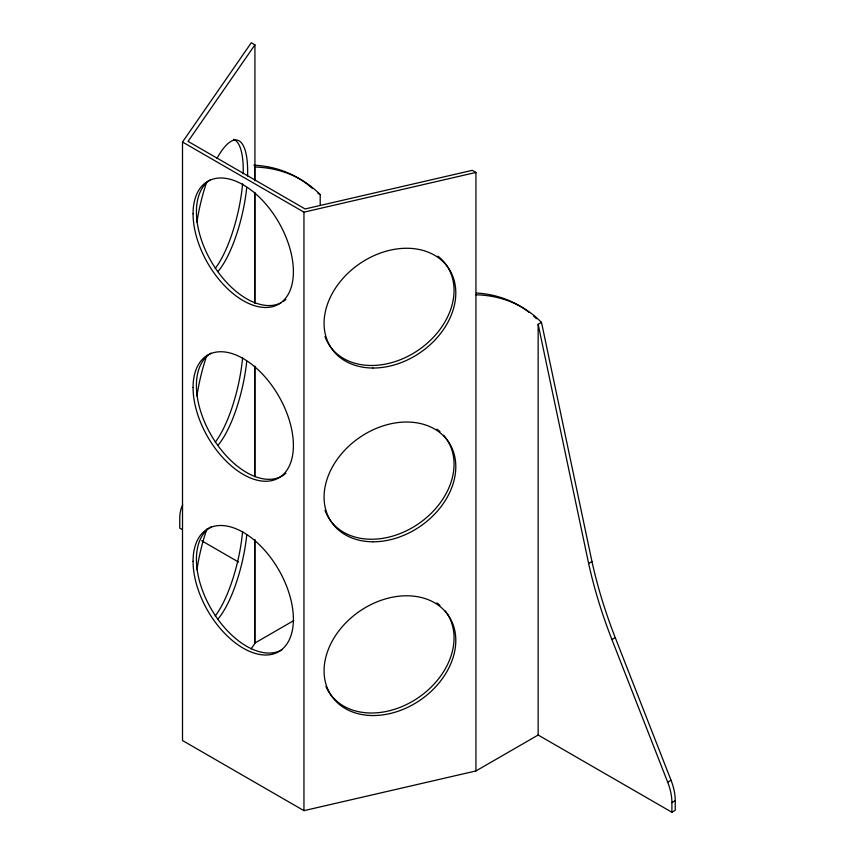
<?xml version="1.0" encoding="UTF-8"?>
<svg xmlns="http://www.w3.org/2000/svg" width="855" height="855" viewBox="0 0 855 855"><rect width="100%" height="100%" fill="white"/><g stroke="black" fill="none" stroke-linecap="round" stroke-linejoin="round"><path stroke-width="1.28" d="M475.936 294.772A268.278 154.894 -60 0 1 541.493 322.388L591.959 561.543A341.583 197.216 60 0 0 615.247 637.616L671.036 780.241A43.733 25.244 60 0 1 675.247 800.665L675.247 810.316L671.902 812.25L538.148 735.022L475.936 770.943L303.952 810.658L182.51 740.537L182.51 142.037L251.295 42.75L254.929 44.855L254.929 180.811M254.929 44.855L188.057 141.385L305.096 208.951L472.291 170.337L475.936 172.443L475.936 770.943M251.135 648.838L254.929 643.355L254.929 539.377M538.148 735.022L538.148 324.312L541.493 322.388M254.64 540.478L254.64 643.184L293.746 620.602M671.902 812.25L671.902 802.599A43.733 25.244 60 0 0 667.691 782.175L611.913 639.54A341.583 197.216 60 0 1 588.625 563.466L591.959 561.543M611.913 639.54L615.247 637.616M667.691 782.175L671.036 780.241M671.902 802.599L675.247 800.665M182.51 142.037L303.952 212.158L475.936 172.443M317.975 193.337L320.198 194.619L320.198 205.296M182.062 529.437L179.753 528.112L179.753 518.451A43.733 25.244 60 0 1 182.703 504.942M201.662 540.755L238.556 562.056M538.148 324.312L588.625 563.466M303.952 212.158L303.952 810.658M254.929 192.813L254.929 303.45M254.929 366.1L254.929 476.737M254.64 180.352L254.64 167.014A268.278 154.894 -60 0 1 320.198 194.619M254.64 192.354L254.64 303.065M254.64 367.084L254.64 476.459M242.596 531.404A70.933 21.514 -77 0 1 215.182 616.028M233.479 139.29A70.933 21.514 -77 0 1 243.194 173.757M242.596 183.878A70.933 21.514 -77 0 1 215.182 268.502M281.006 302.809A70.933 40.955 60 0 1 211.11 261.288A70.933 40.955 60 0 1 210.095 179.999M285.923 299.453A70.933 40.955 60 0 1 283.048 301.623M437.952 256.169A70.933 53.78 -34.7 0 1 419.752 349.15A70.933 53.78 -34.7 0 1 324.986 336.507M242.596 357.636A70.933 21.514 -77 0 1 215.182 442.27M443.606 435.27A70.933 53.78 -34.7 0 1 415.53 525.74A70.933 53.78 -34.7 0 1 324.986 510.264M436.905 429.135A70.933 53.78 -34.7 0 1 439.951 431.604M246.742 535.027A70.933 21.514 -77 0 1 217.854 619.148M196.949 569.729A70.933 21.514 -77 0 1 206.867 529.117M445.231 610.994A70.933 53.78 -34.7 0 1 415.541 699.497A70.933 53.78 -34.7 0 1 325.937 686.426M436.905 602.893A70.933 53.78 -34.7 0 1 439.951 605.361M253.871 165.186A268.278 154.894 -60 0 1 312.47 188.517M246.742 361.27A70.933 21.514 -77 0 1 217.854 445.391M196.949 395.972A70.933 21.514 -77 0 1 206.867 355.359M216.914 158.442A70.933 21.514 -77 0 1 247.555 175.991M246.742 187.512A70.933 21.514 -77 0 1 217.854 271.634M196.949 222.215A70.933 21.514 -77 0 1 206.461 182.799M285.923 473.21A70.933 40.955 60 0 1 213.226 438.583A70.933 40.955 60 0 1 211.11 353.136M282.043 649.757A70.933 40.955 60 0 1 211.11 608.803A70.933 40.955 60 0 1 211.11 526.894M476.438 293.019A268.278 154.894 -60 0 1 529.149 312.417M533.755 316.275A268.278 154.894 -60 0 1 536.416 318.744M193.07 213.782A70.933 40.955 60 0 0 268.31 307.383A70.933 40.955 60 0 0 268.31 207.06A70.933 40.955 60 0 0 193.07 213.782M193.07 387.539A70.933 40.955 60 0 0 268.31 481.141A70.933 40.955 60 0 0 268.31 380.817A70.933 40.955 60 0 0 193.07 387.539M193.07 561.297A70.933 40.955 60 0 0 268.31 654.898A70.933 40.955 60 0 0 268.31 554.574A70.933 40.955 60 0 0 193.07 561.297M372.898 368.024A70.933 53.78 -34.7 0 0 453.556 278.452A70.933 53.78 -34.7 0 0 343.368 277.939A70.933 53.78 -34.7 0 0 372.898 368.024M372.898 541.781A70.933 53.78 -34.7 0 0 453.556 452.22A70.933 53.78 -34.7 0 0 343.368 451.697A70.933 53.78 -34.7 0 0 372.898 541.781M372.898 715.539A70.933 53.78 -34.7 0 0 453.556 625.978A70.933 53.78 -34.7 0 0 343.368 625.454A70.933 53.78 -34.7 0 0 372.898 715.539"/></g></svg>
